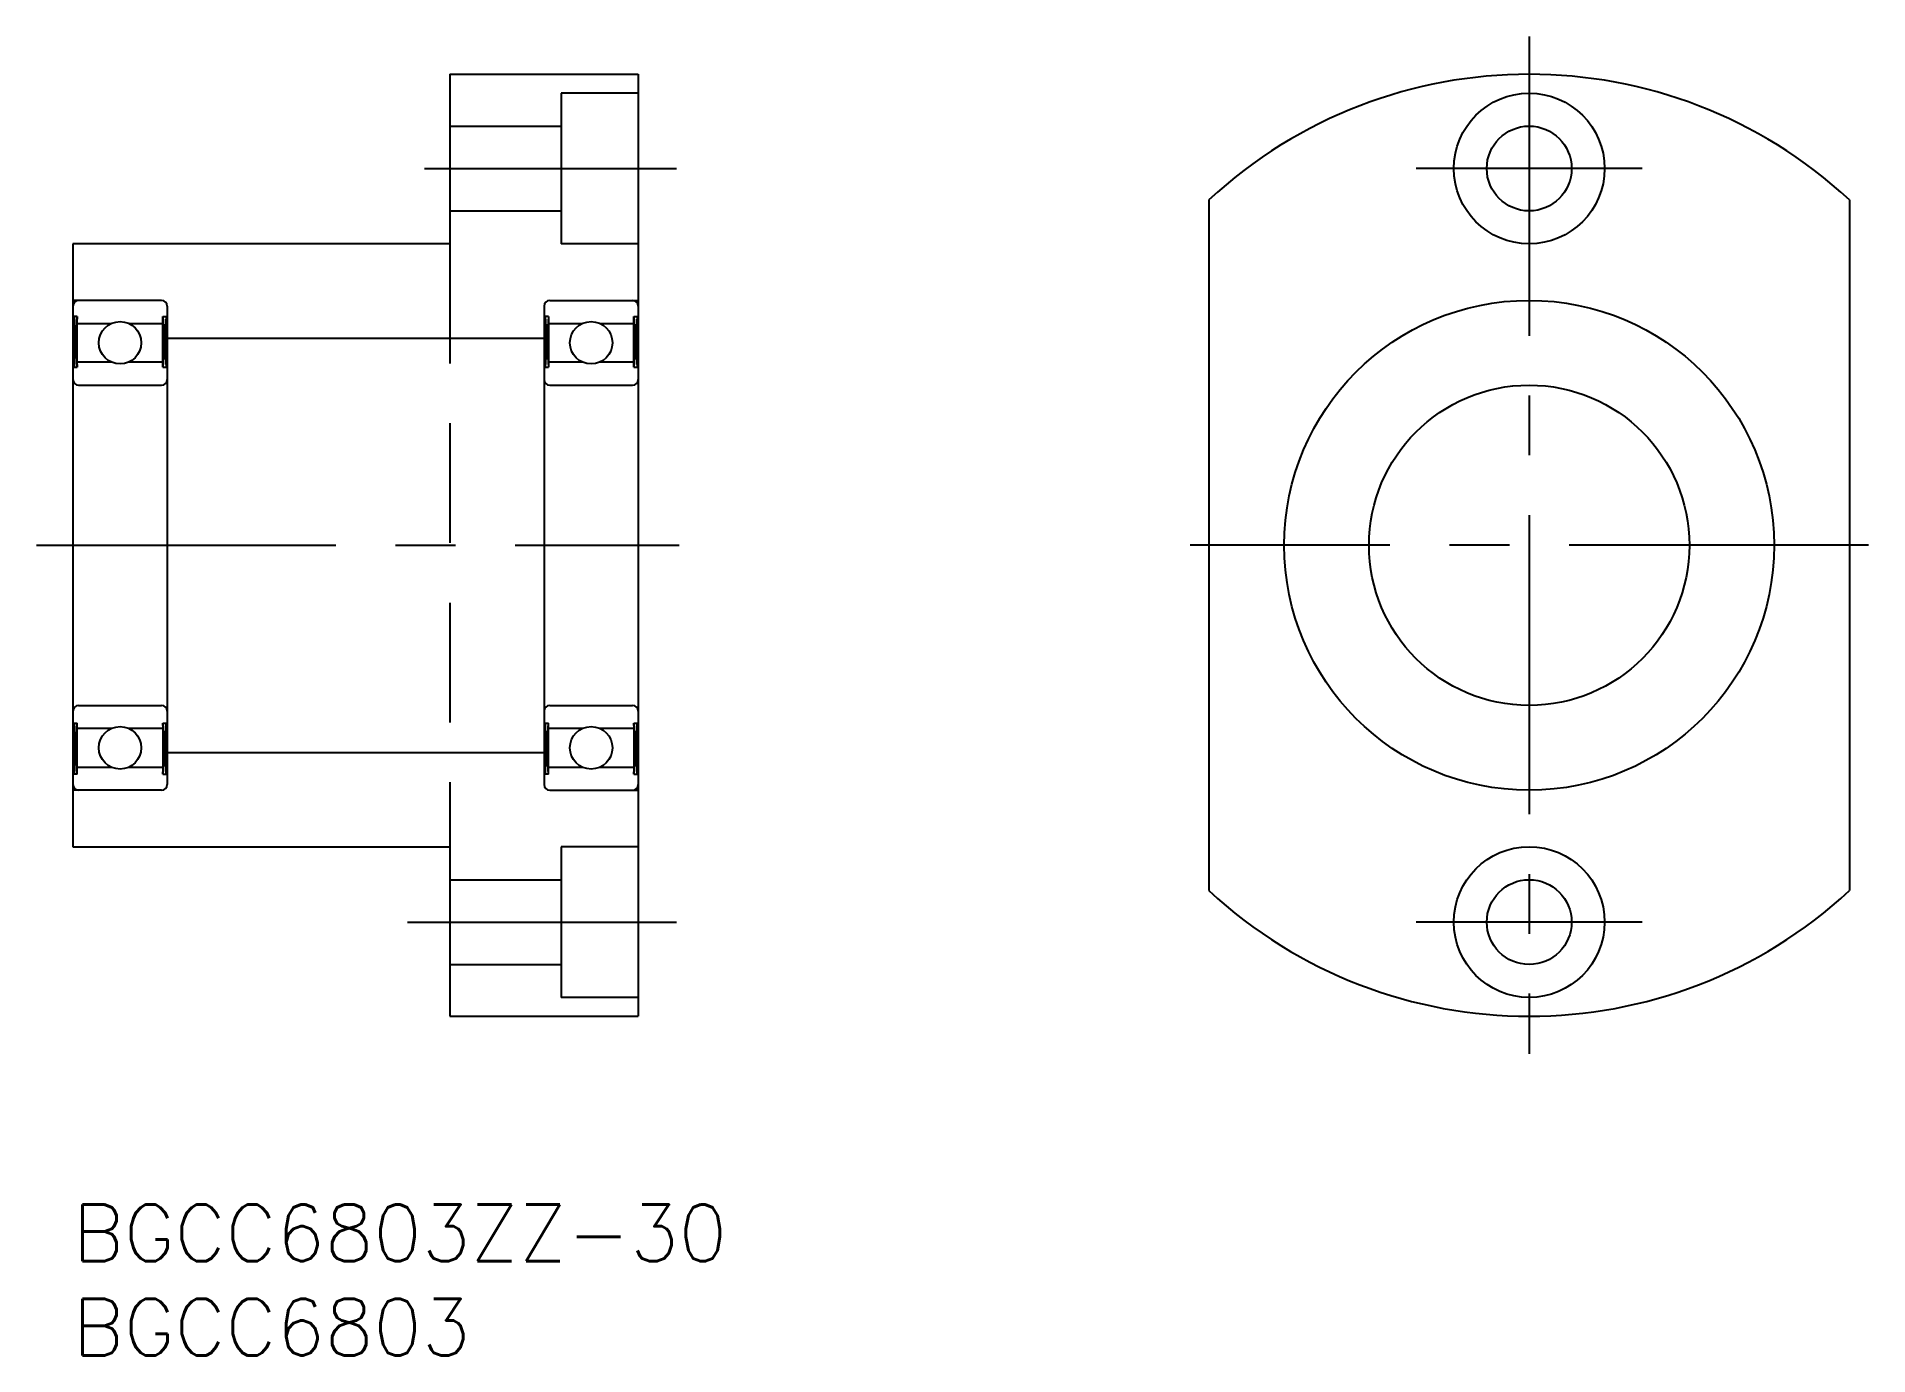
# Model space of a CAD drawing. Extents: x -1.9 to 95.3, y -8 to 62.
import ezdxf

# ---------------------------------------------------------------- set-up
doc = ezdxf.new("R2010")
doc.units = 0
doc.header["$LTSCALE"] = 0.5
doc.linetypes.add('CENTER', pattern=[50.8, 31.75, -6.35, 6.35, -6.35])
doc.linetypes.add('DASHED', pattern=[19.05, 12.7, -6.35])
for name, color, linetype in [('MSM_CENTER', 1, 'CENTER'), ('MSM_CONTINUOUS', 7, 'CONTINUOUS'), ('MSM_DASHED', 4, 'DASHED'), ('MSM_NARROW', 5, 'CONTINUOUS'), ('MSM_PART_NUMBER', 7, 'CONTINUOUS')]:
    doc.layers.add(name, color=color, linetype=linetype)
doc.styles.get("Standard").update_dxf_attribs({"font": 'txt.shx', "height": 3, "bigfont": 'bigfont.shx'})

msp = doc.modelspace()

# ---------------------------------------------------------------- linework, layer by layer
at = {"layer": 'MSM_CENTER'}
for p, q in [((77.281, 62), (77.281, 8)), ((18.649, 55), (32.034, 55)), ((83.281, 55), (71.281, 55)), ((-1.929, 35), (32.178, 35)), ((95.281, 35), (59.281, 35)), ((17.75, 15), (32.034, 15)), ((83.281, 15), (71.281, 15))]:
    msp.add_line(p, q, dxfattribs=at)
at = {"layer": 'MSM_CONTINUOUS'}
for p, q in [((20, 60), (30, 60)), ((20, 60), (20, 51)), ((30, 60), (30, 10)), ((25.9, 59), (25.9, 51)), ((30, 59), (25.9, 59)), ((20, 57.25), (25.9, 57.25)), ((20, 52.75), (25.9, 52.75)), ((60.281, 53.33), (60.281, 16.67)), ((94.281, 53.33), (94.281, 16.67)), ((0, 51), (0, 19)), ((20, 51), (0, 51)), ((30, 51), (25.9, 51)), ((4.7, 48), (0, 48)), ((5, 47.7), (5, 22.3)), ((25, 47.7), (25, 22.3)), ((25.3, 48), (30, 48)), ((0.23, 47.15), (0, 47.15)), ((0.057, 44.45), (0.057, 47.15)), ((0.23, 44.45), (0.23, 47.15)), ((0.23, 46.775), (2.036, 46.775)), ((2.964, 46.775), (4.77, 46.775)), ((4.77, 47.15), (5, 47.15)), ((4.77, 44.45), (4.77, 47.15)), ((4.942, 47.15), (4.942, 44.45)), ((25.23, 47.15), (25, 47.15)), ((25.058, 44.45), (25.058, 47.15)), ((25.23, 47.15), (25.23, 44.45)), ((25.23, 46.775), (27.036, 46.775)), ((27.964, 46.775), (29.77, 46.775)), ((29.77, 44.45), (29.77, 47.15)), ((29.77, 47.15), (30, 47.15)), ((29.943, 47.15), (29.943, 44.45)), ((5, 46), (25, 46)), ((2.036, 44.725), (0.23, 44.725)), ((4.77, 44.725), (2.964, 44.725)), ((27.036, 44.725), (25.23, 44.725)), ((29.77, 44.725), (27.964, 44.725)), ((0, 44.45), (0.23, 44.45)), ((4.77, 44.45), (5, 44.45)), ((25, 44.45), (25.23, 44.45)), ((29.77, 44.45), (30, 44.45)), ((0.3, 43.5), (4.7, 43.5)), ((25.3, 43.5), (29.7, 43.5)), ((0.3, 26.5), (4.7, 26.5)), ((25.3, 26.5), (29.7, 26.5)), ((0, 25.55), (0.23, 25.55)), ((0.057, 25.55), (0.057, 22.85)), ((0.23, 22.85), (0.23, 25.55)), ((2.036, 25.275), (0.23, 25.275)), ((4.77, 25.275), (2.964, 25.275)), ((4.77, 25.55), (4.77, 22.85)), ((4.77, 25.55), (5, 25.55)), ((4.942, 22.85), (4.942, 25.55)), ((25, 25.55), (25.23, 25.55)), ((25.058, 25.55), (25.058, 22.85)), ((25.23, 22.85), (25.23, 25.55)), ((27.036, 25.275), (25.23, 25.275)), ((29.77, 25.275), (27.964, 25.275)), ((29.77, 25.55), (29.77, 22.85)), ((29.77, 25.55), (30, 25.55)), ((29.943, 22.85), (29.943, 25.55)), ((5, 24), (25, 24)), ((0.23, 22.85), (0, 22.85)), ((0.23, 23.225), (2.036, 23.225)), ((2.964, 23.225), (4.77, 23.225)), ((4.77, 22.85), (5, 22.85)), ((25.23, 22.85), (25, 22.85)), ((25.23, 23.225), (27.036, 23.225)), ((27.964, 23.225), (29.77, 23.225)), ((29.77, 22.85), (30, 22.85)), ((4.7, 22), (0, 22)), ((25.3, 22), (30, 22)), ((0, 19), (20, 19)), ((20, 19), (20, 10)), ((25.9, 19), (25.9, 11)), ((30, 19), (25.9, 19)), ((20, 17.25), (25.9, 17.25)), ((20, 12.75), (25.9, 12.75)), ((30, 11), (25.9, 11)), ((20, 10), (30, 10))]:
    msp.add_line(p, q, dxfattribs=at)
for centre, radius in [((77.281, 55), 4), ((77.281, 55), 2.25), ((77.281, 35), 13), ((2.5, 45.75), 1.125), ((27.5, 45.75), 1.125), ((77.281, 35), 8.5), ((2.5, 24.25), 1.125), ((27.5, 24.25), 1.125), ((77.281, 15), 4), ((77.281, 15), 2.25)]:
    msp.add_circle(centre, radius, dxfattribs=at)
for centre, radius, start, end in [((77.281, 35), 25, 47.15636, 132.84364), ((0.3, 47.7), 0.3, 90, 180), ((4.7, 47.7), 0.3, 0, 90), ((25.3, 47.7), 0.3, 90, 180), ((29.7, 47.7), 0.3, 0, 90), ((0.3, 43.8), 0.3, 180, 270), ((4.7, 43.8), 0.3, 270, 0), ((25.3, 43.8), 0.3, 180, 270), ((29.7, 43.8), 0.3, 270, 0), ((0.3, 26.2), 0.3, 90, 180), ((4.7, 26.2), 0.3, 0, 90), ((25.3, 26.2), 0.3, 90, 180), ((29.7, 26.2), 0.3, 0, 90), ((0.3, 22.3), 0.3, 180, 270), ((4.7, 22.3), 0.3, 270, 0), ((25.3, 22.3), 0.3, 180, 270), ((29.7, 22.3), 0.3, 270, 0), ((77.281, 35), 25, 227.15636, 312.84364)]:
    msp.add_arc(centre, radius, start, end, dxfattribs=at)
at = {"layer": 'MSM_DASHED'}
msp.add_line((20, 51), (20, 19), dxfattribs=at)
at = {"layer": 'MSM_NARROW'}
for p, q in [((0.057, 47.15), (0.23, 44.45)), ((0.23, 47.15), (0.057, 44.45)), ((4.77, 47.15), (4.942, 44.45)), ((4.942, 47.15), (4.77, 44.45)), ((25.058, 47.15), (25.23, 44.45)), ((25.23, 47.15), (25.058, 44.45)), ((29.77, 47.15), (29.943, 44.45)), ((29.943, 47.15), (29.77, 44.45)), ((0.057, 22.85), (0.23, 25.55)), ((0.23, 22.85), (0.057, 25.55)), ((4.77, 22.85), (4.942, 25.55)), ((4.942, 22.85), (4.77, 25.55)), ((25.058, 22.85), (25.23, 25.55)), ((25.23, 22.85), (25.058, 25.55)), ((29.77, 22.85), (29.943, 25.55)), ((29.943, 22.85), (29.77, 25.55))]:
    msp.add_line(p, q, dxfattribs=at)

# ---------------------------------------------------------------- texts
at = {"layer": 'MSM_PART_NUMBER'}
for s, p in [('BGCC6803ZZ-30', (0, -3)), ('BGCC6803', (0, -8))]:
    msp.add_text(s, height=3, dxfattribs=at).set_placement(p)

doc.saveas('drawing.dxf')
